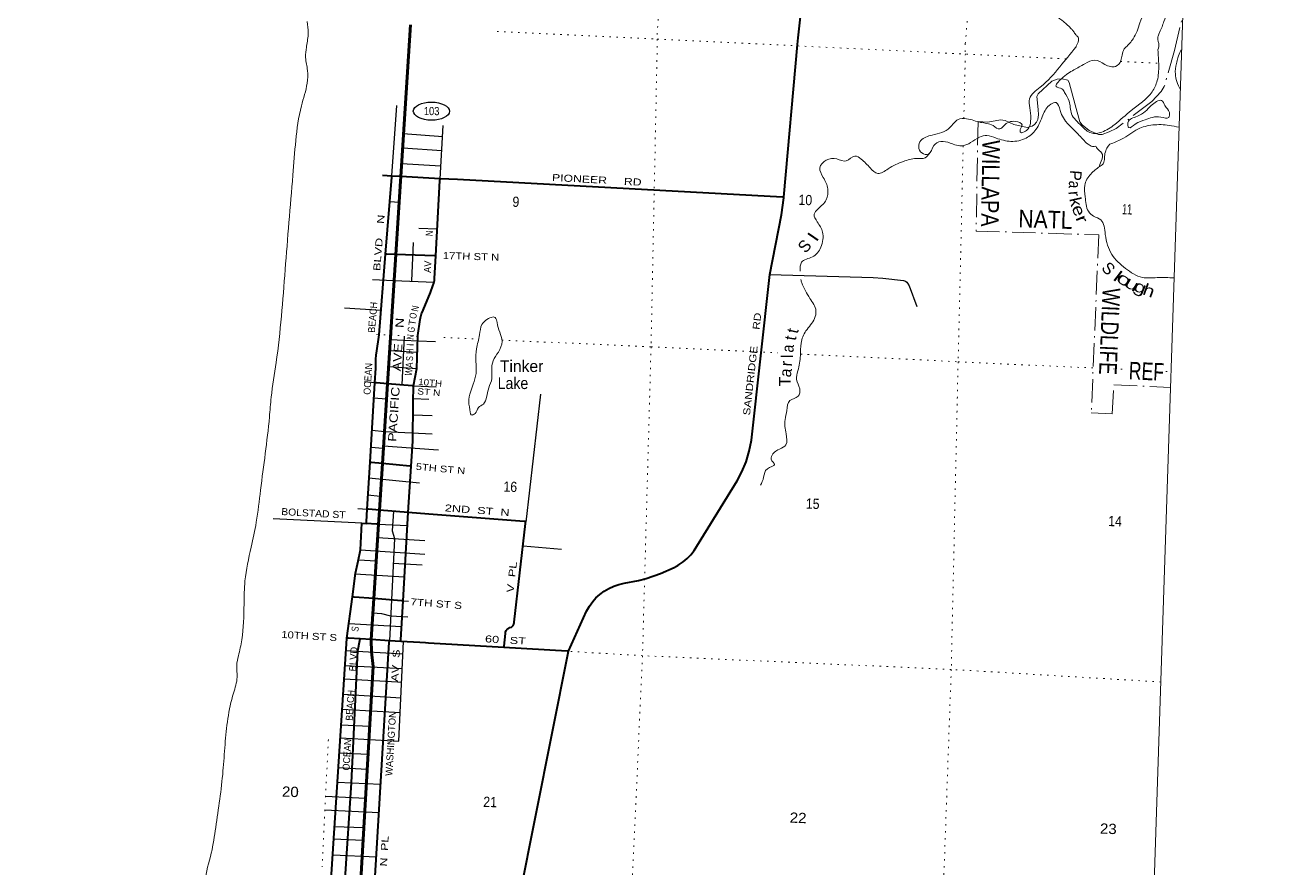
# Model space of a CAD drawing. Header units: feet. Extents: x -792560 to -757852, y -445244 to -352791.
# Drawn here: x -779103 to -757852, y -413502 to -399118 of the extents above; entities that cross this region are included whole.
import ezdxf
from ezdxf.enums import TextEntityAlignment as Align

# ---------------------------------------------------------------- set-up
doc = ezdxf.new("R2010")
doc.units = ezdxf.units.FT
doc.header["$LTSCALE"] = 80
doc.linetypes.add('DOT_DASHED', pattern=[7.7, 5, -1.2, 0.3, -1.2])
doc.linetypes.add('DOTTED', pattern=[1.5, 0.3, -1.2])
for name, color, linetype, lineweight in [('17', 7, 'Continuous', 25), ('23', 7, 'Continuous', 70), ('26', 7, 'Continuous', 40), ('29', 7, 'Continuous', 25), ('39', 7, 'Continuous', 13), ('4', 7, 'Continuous', 13), ('44', 7, 'DOT_DASHED', 13), ('7', 7, 'DOTTED', 13)]:
    doc.layers.add(name, color=color, linetype=linetype, lineweight=lineweight)
doc.layers.add('27', color=7, linetype='Continuous')
doc.layers.add('41', color=7, linetype='Continuous')

msp = doc.modelspace()

# ---------------------------------------------------------------- linework, layer by layer
at = {"layer": '17'}
msp.add_ellipse((-772164.46, -400589.4), major_axis=(-309.24, 1), ratio=0.500121, dxfattribs=at)
at = {"layer": '23'}
for p, q in [((-772689.36, -401705.15), (-772524.4, -399118.06)), ((-772914.82, -405240.77), (-772774.09, -403033.88)), ((-773001.47, -406599.58), (-772914.82, -405240.77)), ((-773052.3, -407396.67), (-773001.47, -406599.58)), ((-773067.5, -407635.04), (-773052.3, -407396.67)), ((-773148.44, -408904.3), (-773067.5, -407635.04)), ((-773193.11, -409604.86), (-773148.44, -408904.3))]:
    msp.add_line(p, q, dxfattribs=at)
for points in [[(-772774.09, -403033.88), (-772694.31, -401782.8), (-772689.36, -401705.15)], [(-773446.38, -414979.21), (-773160.63, -410064.45), (-773185.51, -409810.47), (-773193.52, -409611.23), (-773193.11, -409604.86)]]:
    msp.add_lwpolyline(points, dxfattribs=at)
at = {"layer": '26'}
for p, q in [((-772840.49, -401696.97), (-772999.65, -401688.35)), ((-773212.89, -406579.93), (-773129.97, -405223.32)), ((-773261.76, -407379.55), (-773212.89, -406579.93)), ((-772562.67, -407436.71), (-772511.64, -406645.11)), ((-772562.67, -407436.71), (-773052.3, -407396.67)), ((-770878.69, -415082.28), (-769824.14, -409804.38))]:
    msp.add_line(p, q, dxfattribs=at)
for points in [[(-765905.44, -399339.49), (-765530.88, -395973.23), (-764946.52, -391604.74)], [(-766148.03, -402059.23), (-765916.95, -399454.43), (-765905.44, -399339.49)], [(-772947.63, -403028), (-772842.18, -401718.03), (-772840.49, -401696.97)], [(-766148.03, -402059.23), (-766171.55, -402057.96), (-771721.64, -401757.53), (-772017.4, -401741.52), (-772689.36, -401705.15), (-772840.49, -401696.97)], [(-772089.42, -403057.06), (-772019.02, -401771.05), (-772017.4, -401741.52)], [(-769824.14, -409804.38), (-769518.28, -409118.26), (-769469.23, -409032.25), (-769411.46, -408951.84), (-769360.81, -408893.64), (-769293.54, -408832.79), (-769218.33, -408777.72), (-769137.76, -408730.81), (-769052.74, -408692.58), (-768964.19, -408663.45), (-768873.07, -408643.73), (-768632.31, -408593.6), (-768501.09, -408560.6), (-768256.35, -408479.02), (-768021.48, -408372.3), (-767984.05, -408352.19), (-767959.17, -408338.81), (-767934.05, -408323.22), (-767869.03, -408279.45), (-767799.74, -408221.41), (-767736.89, -408156.44), (-767681.18, -408085.26), (-766947.18, -406893.36), (-766866.59, -406744.01), (-766793.75, -406569.52), (-766739.54, -406388.36), (-766704.56, -406202.53), (-766389.33, -403374.18), (-766189.55, -402357.03), (-766148.92, -402069.27), (-766148.03, -402059.23)], [(-773129.97, -405223.32), (-773114.62, -404972.26), (-773114.71, -404881.7), (-773114.74, -404854.78), (-773114.65, -404831.7), (-773114.57, -404809.47), (-773110.56, -404765.93), (-773108.27, -404741.11), (-773104.52, -404715.93), (-773058.7, -404407.88), (-772947.63, -403028)], [(-772774.09, -403033.88), (-772924.72, -403028.78), (-772947.63, -403028)], [(-772089.42, -403057.06), (-772113.13, -403056.25), (-772774.09, -403033.88)], [(-772469.81, -405276.86), (-772414.78, -404979.57), (-772396.82, -404433.48), (-772396.3, -404417.83), (-772356.58, -404146.27), (-772350.42, -404112.84), (-772332.63, -404046.08), (-772307.96, -403981.54), (-772180.61, -403680.46), (-772138.94, -403571.39), (-772124.4, -403526.08), (-772114.67, -403479.5), (-772110.59, -403443.76), (-772089.42, -403057.06)], [(-772914.82, -405240.77), (-773103.06, -405225.5), (-773129.97, -405223.32)], [(-772469.81, -405276.86), (-772494.81, -405274.83), (-772914.82, -405240.77)], [(-772511.64, -406645.11), (-772484.01, -406216.38), (-772476.12, -405559.85), (-772469.81, -405276.86)], [(-773001.47, -406599.58), (-773193.26, -406581.75), (-773212.89, -406579.93)], [(-772511.64, -406645.11), (-772534.7, -406642.97), (-773001.47, -406599.58)], [(-773276.7, -407623.93), (-773275.04, -407596.87), (-773261.76, -407379.55)], [(-773052.3, -407396.67), (-773237.59, -407381.52), (-773261.76, -407379.55)], [(-772647.82, -408942.38), (-772562.67, -407436.77), (-772562.67, -407436.71)], [(-770927.3, -409739.05), (-770924.68, -409715.41), (-770900.88, -409500.44), (-770898.11, -409475.41), (-770888.15, -409450.44), (-770885.68, -409445.97), (-770879.56, -409437.19), (-770872.56, -409429.1), (-770864.75, -409421.78), (-770856.21, -409415.33), (-770847.05, -409409.8), (-770845.66, -409409.07), (-770825.19, -409400.23), (-770800.21, -409389.45), (-770775.19, -409368.29), (-770771.03, -409363.25), (-770765.36, -409354.7), (-770760.61, -409345.61), (-770756.84, -409336.07), (-770754.09, -409326.18), (-770752.39, -409316.07), (-770751.75, -409305.83), (-770557.59, -407625.26), (-770553.5, -407589.89), (-770579.7, -407587.92), (-772208.24, -407465.69), (-772562.67, -407436.71)], [(-773513.38, -408876.53), (-773460.05, -408472.82), (-773416.41, -408267.52), (-773375.14, -408072.17), (-773350.63, -407620), (-773276.7, -407623.93)], [(-773067.5, -407635.04), (-773100.58, -407633.28), (-773276.7, -407623.93)], [(-773380.5, -409593.76), (-773579.93, -409581.95), (-773606.34, -409580.39), (-773513.38, -408876.53)], [(-773148.44, -408904.3), (-773485.94, -408878.62), (-773513.38, -408876.53)], [(-772647.82, -408942.38), (-772674.86, -408940.33), (-773148.44, -408904.3)], [(-772686.99, -409634.83), (-772685.64, -409610.97), (-772647.82, -408942.38)], [(-773998.65, -415312.86), (-773996.58, -415285.48), (-773882.64, -413780.32), (-773607.12, -409586.29), (-773606.34, -409580.39)], [(-773746.35, -415327.98), (-773746.08, -415321.86), (-773530.04, -412045.86), (-773422.04, -409797.88), (-773385.95, -409620.54), (-773380.5, -409593.76)], [(-772883.03, -409623.22), (-773193.11, -409604.86), (-773380.5, -409593.76)], [(-773208.85, -414988.74), (-773206.25, -414968.57), (-772884.67, -409650.32), (-772883.03, -409623.22)], [(-770927.3, -409739.05), (-772217.45, -409662.64), (-772267.45, -409659.68), (-772364.45, -409653.93), (-772686.99, -409634.83), (-772883.03, -409623.22)], [(-769824.14, -409804.38), (-769849.14, -409802.9), (-770927.3, -409739.05)]]:
    msp.add_lwpolyline(points, dxfattribs=at)
at = {"layer": '29'}
for p, q in [((-772840.17, -401693.03), (-772752.91, -400493.06)), ((-772645.05, -400970.04), (-771972.93, -401018.98)), ((-772017.65, -401746.05), (-771964.29, -400834.06)), ((-772654.31, -401213.34), (-771989.91, -401260.97)), ((-772676.3, -401480.87), (-772003.87, -401523.73)), ((-772870.85, -402132.12), (-772719.05, -402144.44)), ((-772064.52, -402604.01), (-772379.43, -402590.69)), ((-772476.88, -402828.11), (-772505.01, -403486.24)), ((-766389.33, -403374.18), (-764628.64, -403428.51)), ((-773020.91, -403989.64), (-773650.62, -403952.56)), ((-772627.39, -404425.36), (-772672.03, -405259.49)), ((-772878.67, -404671.41), (-772406.01, -404702.91)), ((-772897.58, -404946), (-772414.74, -404980.24)), ((-773128.06, -405223.47), (-773304.81, -405208.43)), ((-772469.81, -405276.86), (-772081.59, -405292.03)), ((-770302.7, -405419.02), (-770554.7, -407600.26)), ((-773147.92, -405477.25), (-772939.25, -405496.52)), ((-772473.83, -405491.02), (-772209.82, -405501.14)), ((-772479.72, -405768.61), (-772152.61, -405779.29)), ((-773194.87, -406320.18), (-772994.5, -406336.47)), ((-773230.59, -406846.91), (-772371.22, -406931.27)), ((-773248.82, -407137.33), (-773041.87, -407156.65)), ((-773422.04, -407367.14), (-773262.59, -407379.48)), ((-773350.63, -407620), (-774868.18, -407544.01)), ((-773075.58, -407634.61), (-772574.61, -407660.55)), ((-773082.65, -407862.57), (-772276.4, -407912.04)), ((-770602, -408006.35), (-769946.55, -408063.89)), ((-773375.14, -408072.17), (-772277.25, -408146.12)), ((-773408.81, -408241.87), (-773108.3, -408262.02)), ((-772815.12, -408300.5), (-772322.21, -408327.99)), ((-773470.52, -408484.49), (-772622.7, -408534.76)), ((-772649.86, -408942.23), (-772556.42, -408948.78)), ((-773573.68, -409330.4), (-772674.99, -409383.13)), ((-772719.03, -411335.6), (-772638.91, -409638.64)), ((-773623.05, -409789.11), (-772650.21, -409849.78)), ((-773639.66, -410045.34), (-772659.37, -410097.15)), ((-773670.92, -410532.63), (-772684.1, -410596.47)), ((-773686.46, -410791.43), (-772693.27, -410849.33)), ((-773703.82, -411055.48), (-773221.91, -411079.3)), ((-773719.4, -411281.78), (-772719.03, -411335.6)), ((-773734.52, -411536.02), (-773248.02, -411560.76)), ((-773753.3, -411788.43), (-773264.97, -411812.25)), ((-773768.88, -412033.97), (-773033.18, -412070.61)), ((-773974.32, -412274.56), (-773292, -412311.11)), ((-773985.56, -412510.84), (-773061.57, -412552.44)), ((-773820.21, -412792.38), (-773322.23, -412812.27)), ((-773834.12, -413000.73), (-773335.98, -413022.99)), ((-773850.16, -413275.33), (-773104.25, -413308.4))]:
    msp.add_line(p, q, dxfattribs=at)
for points in [[(-773171.05, -403458.78), (-772810.08, -403477.1), (-772114, -403506.11)], [(-764628.64, -403428.51), (-764461.99, -403437.75), (-764106.53, -403479.59), (-764073.06, -403491.1), (-764052.16, -403508.88), (-764037.52, -403524.57), (-764010.34, -403571.63), (-763880.67, -403919.07)], [(-772870.17, -404485.65), (-772627.41, -404498.79), (-772398.7, -404505.4), (-772092.92, -404520.2)], [(-773176.54, -406030.66), (-772968.06, -406052.2), (-772152.25, -406096.63)], [(-772984.14, -406298.19), (-772127.81, -406361.86), (-772043.57, -406364.91)], [(-772810.99, -407415.01), (-772835.2, -407750.28), (-772797.25, -407880.43), (-772883.16, -409625.32)], [(-772569.26, -409220.9), (-772858.18, -409202.95), (-773012.1, -409164.47), (-773167.85, -409154.19)], [(-773654.3, -410275.84), (-772745.51, -410325.27), (-772674.22, -410329.15)]]:
    msp.add_lwpolyline(points, dxfattribs=at)
at = {"layer": '39'}
msp.add_lwpolyline([(-759360.72, -399544.28), (-759366.69, -399547.83), (-759366.69, -399547.81), (-759371.05, -399550.32), (-759374.84, -399552.77), (-759377.71, -399555.66)], dxfattribs=at)
for points in [[(-763077.39, -392035.28), (-763092.44, -392161.48), (-763156.62, -392460.82), (-763187.6, -392582.36), (-763195.56, -392732.99), (-763168.27, -393062.12), (-763185.83, -393149.97), (-763216.05, -393201.1), (-763303.65, -393328.45), (-763342.89, -393353.05), (-763403.85, -393366.74), (-763466.3, -393315.96), (-763533.35, -393228.78), (-763633.34, -393210.72), (-763701.82, -393312.66), (-763646.59, -393393.34), (-763513.37, -393436.86), (-763371.25, -393561.24), (-763326.87, -393661.61), (-763285.69, -393792.05), (-763286.83, -393922.82), (-763315.77, -394094.76), (-763314.36, -394161.23), (-763274.86, -394180.9), (-763234.87, -394188.53), (-763196.96, -394095.44), (-763134.26, -393884.59), (-763091.51, -393668.93), (-763074.56, -393494.51), (-763039.47, -393371.12), (-762965.21, -393275.45), (-762870.53, -393275.17), (-762853.91, -393517.34), (-762908.83, -393684.22), (-762939.15, -393840), (-762951.18, -394042.79), (-762971.02, -394239.24), (-762971.3, -394450.55), (-762932.77, -394596.98), (-762941.09, -394807.97), (-762951.33, -394914.23), (-762981.14, -395108.27), (-763004.27, -395183.83), (-763072.44, -395380.37), (-763058.7, -395644.56), (-763032.13, -395838.82), (-763011.88, -395938.24), (-763024.55, -396157.11), (-763035.42, -396279.44), (-763039.54, -396383.93), (-763026.49, -396563.57), (-762986.37, -396669.81), (-762937.07, -396798.56), (-762926.36, -396833.2), (-762913.54, -397018.86), (-762873.71, -397183.46), (-762858.49, -397359.16), (-762853.64, -397542.49), (-762859.33, -397584.53), (-762868.22, -397656.63), (-762886.97, -397774.63), (-762927.4, -397829.38), (-762934.23, -397849.23), (-762941.1, -397921.41), (-762920.33, -397956.45), (-762856.93, -397983.11), (-762771.73, -398018.69), (-762731.01, -398058.55), (-762666.36, -398155.7), (-762599.13, -398136.23), (-762494.11, -398078), (-762410.79, -398212.12), (-762383.48, -398285.65), (-762344.58, -398371.72), (-762325.18, -398390.6), (-762218.07, -398483.4), (-762038.22, -398621.35), (-761918.48, -398700.56), (-761776.47, -398776.63), (-761621.33, -398877.37), (-761378.79, -399060.06), (-761238.84, -399188.38), (-761206.16, -399227.91), (-761168.16, -399285.77), (-761129.45, -399325.54), (-761121.7, -399384.22), (-761159.49, -399482.61), (-761167.24, -399496.87)], [(-760341.82, -399524.39), (-760310.47, -399494.63), (-760188.01, -399354.81), (-760072.58, -399083.66), (-759993.36, -398913.72), (-759848.08, -398804.76), (-759667.25, -398815.96), (-759624.17, -398898.17), (-759664.7, -399057.57), (-759694.49, -399148.96), (-759738.59, -399245.83), (-759761.16, -399307.33), (-759767.88, -399375.49), (-759752, -399432.47), (-759766.34, -399543.81)], [(-774287.76, -399059.1), (-774268.58, -399256.12), (-774295.77, -399482.43)], [(-774295.82, -399482.9), (-774297.41, -399496.11), (-774311.95, -399674.35), (-774279.89, -399896.46), (-774285.78, -400113.18), (-774384.22, -400499.28), (-774480.1, -401090.35), (-774528.49, -401680.03)], [(-761167.23, -399496.86), (-761439.99, -399831.65), (-761774.01, -400179.08), (-761955.97, -400377.36), (-761953.58, -400532.11), (-761936.24, -400717.53), (-761970.11, -400874.98), (-762028.39, -400931.12), (-762111.43, -400950.21), (-762115.62, -400899.84), (-762084.76, -400824.63), (-762195.03, -400764.39), (-762396.59, -400839.44), (-762462.83, -400893.28), (-762579.26, -400836.83), (-762792.12, -400780.91), (-763030.83, -400718.02), (-763177.9, -400730.77), (-763315.48, -400868.39), (-763619.45, -400997.98), (-763811.65, -401091.44), (-763847.62, -401196.59), (-763797.27, -401302.87), (-763679.45, -401321.2), (-763589.86, -401177.82), (-763470.75, -401105.81), (-763313.1, -401133.62), (-763093.86, -401179.73), (-762963.38, -401126.21), (-762811.37, -401033.3), (-762683.76, -401003.78), (-762526.7, -401047.63), (-762273.73, -401105.01), (-762014.58, -401048.12), (-761848.64, -400903.49), (-761729.17, -400656.74), (-761595.93, -400472.77), (-761502.5, -400444.01), (-761435.12, -400579.03), (-761128.41, -400979.82), (-760957.98, -401152.71), (-760883, -401189.57), (-760827.28, -401188.44)], [(-759766.34, -399543.81), (-759752.04, -399806.47), (-759777.67, -400068.66), (-759864.92, -400258.33), (-760221.98, -400576.81), (-760501.83, -400815.73), (-760725.5, -400946.21), (-760906.82, -400961.74), (-761069.13, -400841.36), (-761240.25, -400632.29), (-761282.7, -400419.84), (-761359.6, -400270.43), (-761405.54, -400208.5), (-761500.57, -400170.91), (-761413.28, -400035.48), (-761200.91, -399884.5), (-761012.36, -399780.86), (-760847.41, -399718.55), (-760669.38, -399793.3), (-760489.89, -399827.92), (-760397.84, -399726.81), (-760378.42, -399635.12), (-760341.82, -399524.39)], [(-759377.71, -399555.66), (-759423.72, -399678.71), (-759451.65, -399775.17), (-759468.34, -399957.35), (-759444.79, -400082.74), (-759383.36, -400224.52)], [(-759879.43, -400490.8), (-759788.69, -400425.8), (-759703.65, -400406.79), (-759648.63, -400495.15), (-759570.56, -400612.47), (-759581.66, -400696.43), (-759715.97, -400689.55), (-759984.78, -400736.05), (-760152.25, -400812.33), (-760262.83, -400870.59), (-760277.81, -400785.69), (-760115.18, -400677.09), (-759879.43, -400490.8)], [(-760585.82, -401150.73), (-760386.55, -401068.98), (-760107.04, -400894.32), (-759853.47, -400825.17), (-759574.53, -400831.27), (-759406.14, -400863.8)], [(-760827.28, -401188.44), (-760803.94, -401224.58), (-760726.42, -401301.71), (-760733.63, -401444.06), (-760760.91, -401531.45), (-760700.99, -401485.41), (-760679.35, -401387.77), (-760663.59, -401285.91), (-760624.34, -401200.96), (-760585.82, -401150.73)], [(-763665.16, -401309.11), (-763735.94, -401383.42), (-763889.11, -401397.96), (-764109.85, -401448.21), (-764371.49, -401573.3), (-764547.13, -401653.3), (-764676.21, -401558.23), (-764831.4, -401407.99), (-764937.95, -401355.92), (-765085.51, -401436.94), (-765245.02, -401405.05), (-765426.49, -401424.58), (-765535.69, -401555.2), (-765477.51, -401722.01), (-765400.22, -401915.63), (-765427.08, -402101.46), (-765565.24, -402255.13), (-765632.86, -402347.09), (-765579.38, -402477.58), (-765489.4, -402653.58), (-765518.82, -402909.61), (-765663.44, -403075.1), (-765847.54, -403166.85), (-765872.87, -403310.55), (-765872.44, -403320.72)], [(-760757.13, -401531.11), (-760912.31, -401662.54), (-761015.68, -401853.63), (-761006.81, -402050.8), (-760951.55, -402297.85), (-760864.22, -402381.36), (-760741.99, -402444.04), (-760664.75, -402693.9), (-760552.61, -403033.4), (-760320.27, -403270.81), (-760028.69, -403426), (-759781.77, -403428.92), (-759487.65, -403433.65)], [(-774528.52, -401680.36), (-774660.88, -403293.27), (-774815.12, -404878.5), (-774898.96, -405470.01), (-774929.31, -405806.36), (-775081.2, -407052.22), (-775153.48, -407601.96), (-775241.34, -408028.62), (-775346.66, -408603.28), (-775363.16, -409000.39), (-775401.3, -409605.61), (-775457.61, -409882.76), (-775487.46, -410040.36), (-775480.88, -410245.48), (-775542.98, -410516.4), (-775687.51, -411394.95), (-775722.02, -411845.64), (-775845.55, -412809.31), (-775921.75, -413246.43), (-776025.78, -413730.75), (-776033.5, -413997.62), (-776078.61, -414243.04), (-776081.36, -414648.68), (-776098.19, -415385.23), (-776048.38, -415726.49), (-776121.85, -416254.1), (-776305.42, -417046.88), (-776447.31, -417302.85), (-776461.48, -417471.06), (-776373.76, -417598.78), (-776249.81, -417669.55), (-776151.28, -417721.33), (-776110.77, -417766.99), (-776138.75, -417818.2), (-776255.01, -417811.98), (-776421.41, -417803.94), (-776505.25, -417845.09), (-776579.01, -417995.07), (-776627.14, -418268.5), (-776722.14, -419110.68), (-776744.45, -419336.85), (-776748.84, -419457.21), (-776891.8, -419797.5), (-776998.36, -420131.09), (-777106.02, -420494.76), (-777154.86, -420842.49), (-777167.45, -421187.51), (-777347.63, -421777.54), (-777511.28, -422189.4), (-777491.35, -422358.84), (-777440.04, -422603.75), (-777503.94, -422703.87), (-777588.81, -422773.1), (-777721.62, -423055.52), (-777824.63, -423236.58), (-777832.9, -423463.25), (-777909.94, -423868.21), (-778110.05, -424288.79), (-778213.45, -424425.64), (-778253.04, -424574.85), (-778289.62, -424641.82), (-778343.74, -424583.62), (-778405.44, -424623.56), (-778475.8, -424735.5), (-778472.79, -424817.96), (-778579.94, -424892.41), (-778640.34, -425006.72), (-778632.41, -425119.49), (-778603.14, -425253.12), (-778666.24, -425331.18), (-778755.68, -425376.91)], [(-765861.16, -403461.84), (-765842.37, -403520.55), (-765705.32, -403782.63), (-765602.69, -403997.25), (-765625.42, -404124.98), (-765773.8, -404338.54), (-765855.7, -404546.47), (-765867.47, -404758.96), (-765911.08, -405018.5), (-765932.61, -405168.36), (-765880.08, -405324.93), (-765906.83, -405452.51), (-766048.08, -405525.73), (-766100.5, -405696.57), (-766130.28, -405852.16), (-766112.99, -406093.82), (-766115.85, -406282.52), (-766222.86, -406352.96), (-766336.32, -406435.22), (-766365.83, -406528.56), (-766310.82, -406616.92), (-766431.93, -406688.86), (-766495.52, -406835.19), (-766546.7, -406971.93)], [(-771113.28, -404096.77), (-771217.4, -404143.21), (-771302.93, -404230.5), (-771343.4, -404403.78), (-771396.38, -404644.9), (-771406.21, -404859.46), (-771403.58, -405062.43), (-771452.5, -405247.46), (-771472.52, -405316.26)], [(-771449.84, -405765.6), (-771420.58, -405748.76), (-771362.62, -405646.41), (-771278.05, -405585.2), (-771223.51, -405466.66), (-771185.64, -405309.36), (-771133.65, -405150.55), (-771136.63, -405011.85), (-771112.57, -404848.01), (-771022.84, -404700.62), (-770959.88, -404516.1), (-770998.3, -404358.04), (-771044.59, -404195.67), (-771079.62, -404110.04), (-771113.28, -404096.77)], [(-771472.52, -405316.26), (-771528.28, -405507.84), (-771508.64, -405685.31), (-771469.82, -405777.1), (-771449.84, -405765.6)]]:
    msp.add_spline(points, degree=3, dxfattribs=at)
at = {"layer": '4'}
msp.add_lwpolyline([(-789416.66, -352790.59), (-757851.71, -353854.74), (-760869.81, -445243.89), (-792560.48, -444175.49)], close=True, dxfattribs=at)
at = {"layer": '44'}
msp.add_line((-759480.45, -399552.6), (-759340.67, -398941.1), dxfattribs=at)
msp.add_lwpolyline([(-759480.45, -399552.6), (-759657.48, -400168.06), (-759711.73, -400256.6), (-759869.08, -400422.07), (-760477.75, -400887.71), (-760596.14, -400942.84), (-760716.06, -400987.84), (-760781.78, -400988.86), (-760937.16, -400920.34), (-761058.74, -400819.79), (-761096.43, -400770.35), (-761175.75, -400478.88), (-761278.18, -400099.11), (-761303.73, -400061.08), (-761398.1, -400035.36), (-761488.04, -400042.86), (-761578.22, -400079.1), (-761810.32, -400294.1), (-761832.34, -400339.26), (-761807.21, -400563.53), (-761802.83, -400654.09), (-761815.94, -400729.1), (-761835.94, -400775.37), (-761872.16, -400819.1), (-761913.38, -400845.34), (-761996.81, -400870.79), (-762224, -400814.5), (-762370.57, -400747.85), (-762454.4, -400737.97), (-762671.35, -400776.62), (-762836.03, -400767.33), (-762868.98, -402634.06), (-760774.7, -402700.04), (-760903.81, -405734.11), (-760547.43, -405754), (-760520.18, -405258.52), (-759550.7, -405300.75)], dxfattribs=at)
at = {"layer": '7'}
for p, q in [((-763054.25, -399434.27), (-762923.11, -397954.99)), ((-760403.25, -399740.82), (-759752.29, -399772.03)), ((-773099.5, -404401.34), (-772647.98, -404421.3)), ((-772419.35, -404431.4), (-772404.06, -404432.08)), ((-771955.72, -404451.89), (-771360.46, -404478.19)), ((-760521.46, -404986.98), (-760315.09, -404996.5)), ((-759632.25, -405027.98), (-759541.41, -405032.17)), ((-773924.13, -411310.98), (-774027.77, -413479.55))]:
    msp.add_line(p, q, dxfattribs=at)
for points in [[(-767790.34, -389750.78), (-768028.9, -393987.49), (-768309.47, -399259.28)], [(-771044.2, -399230.4), (-768309.56, -399361.67), (-761325.16, -399696.61)], [(-768309.47, -399259.28), (-768309.56, -399361.67), (-768416.62, -404608.3), (-768562.74, -409879.63), (-768801.79, -415165.66), (-769042.63, -420556.08), (-769119.42, -421943.96)], [(-763054.25, -399434.27), (-763052.75, -399612.49), (-763078.55, -400711.33)], [(-763089.56, -401180.05), (-763176.08, -404864.56), (-763293.24, -410112.83), (-763482.51, -415410.71), (-763717.4, -420074.17)], [(-770963.33, -404495.75), (-768416.62, -404608.3), (-766253.86, -404714.06)], [(-765864.36, -404733.1), (-763176.08, -404864.56), (-760824.36, -404973.01)], [(-759716.58, -410327.81), (-763293.24, -410112.83), (-768562.74, -409879.63), (-773610.91, -409580.12)]]:
    msp.add_lwpolyline(points, dxfattribs=at)

# ---------------------------------------------------------------- texts
at = {"layer": '17', "width": 0.85}
msp.add_text('103', height=140, dxfattribs=at).set_placement((-772161.56, -400657.71), align=Align.CENTER)
at = {"layer": '17', "width": 1.25}
msp.add_text('PACIFIC    AVE    N', height=142.5, rotation=86.351, dxfattribs=at).set_placement((-772765.11, -406232.93))
at = {"layer": '27'}
for s, height, rotation, width, p in [('PIONEER     RD', 120, 356.902, 1.3, (-770109.29, -401779.09)), ('BLVD    N', 120, 85.398, 1.35, (-773040.26, -403319.57)), ('N', 120, 86.867, 0.7, (-772142.02, -402723.18)), ('17TH ST N', 120, 358.061, 1.2, (-771972.2, -403110.31)), ('AV', 120, 86.867, 0.95, (-772174.66, -403348.87)), ('BEACH', 120, 85.398, 0.95, (-773129.68, -404372.09)), ('SANDRIDGE     RD', 120, 83.64, 1.25, (-766729.06, -405785)), ('OCEAN', 120, 86.502, 0.95, (-773205.98, -405429.75)), ('10TH ', 108, 355.364, 1.15, (-772392.9, -405257.87)), ('ST N', 108, 355.362, 1.2, (-772409.96, -405419.85)), ('5TH ST N', 114, 354.69, 1.25, (-772436.36, -406705.93)), ('BOLSTAD ST', 120, 356.959, 1.1, (-774729.8, -407479.03)), ('2ND  ST  N', 120, 355.708, 1.35, (-771939.75, -407415.64)), ('V  PL', 120, 83.41, 1.35, (-770764.73, -408808.3)), ('7TH ST S', 120, 355.649, 1.25, (-772526.52, -409018.09)), ('10TH ST S', 120, 356.611, 1.2, (-774730.33, -409575.05)), ('S', 120, 82.476, 0.85, (-773413.94, -409475.62)), ('60   ST', 120, 356.611, 1.35, (-771252.63, -409649.66)), ('AV  S', 120, 86.54, 1.35, (-772734.45, -410328)), ('BEACH', 120, 86.241, 0.95, (-773509.05, -410991.97)), ('OCEAN', 120, 86.241, 0.95, (-773564.81, -411840.67)), ('N  PL', 120, 86.54, 1.3, (-772925.71, -413476.96))]:
    msp.add_text(s, height=height, rotation=rotation, dxfattribs=dict(at, width=width)).set_placement(p)
for s, rotation, width, p in [('N', 78.571, 0.85, (-772384.93, -403967.8)), ('O', 79.571, 0.8, (-772418.82, -404089.36)), ('N', 84.999, 0.75, (-772463.77, -404446.87)), ('G', 81.571, 0.75, (-772450.05, -404323.15)), ('S', 87.615, 0.75, (-772477.88, -404811.3)), ('H', 87.615, 0.65, (-772472.97, -404690.11)), ('W', 80.89, 0.7, (-772493.71, -405048.47)), ('A', 84.19, 0.85, (-772483.96, -404925.53))]:
    msp.add_text(s, height=120, rotation=rotation, dxfattribs=dict(at, width=width)).set_placement(p, align=Align.CENTER)
for s, rotation, p in [('T', 81.571, (-772432.03, -404201.53)), ('I', 87.615, (-772470.09, -404576.58))]:
    msp.add_text(s, height=120, rotation=rotation, dxfattribs=at).set_placement(p, align=Align.CENTER)
for s, rotation, p in [('BLVD', 86.241, (-773452.95, -410150.23)), ('WASHINGTON', 86.54, (-772832.81, -411932.57))]:
    msp.add_text(s, height=120, rotation=rotation, dxfattribs=at).set_placement(p)
at = {"layer": '41'}
for s, rotation, p in [('P', 265.928, (-761270.26, -401680.17)), ('r', 275.525, (-761290.92, -402005.71)), ('S', 48.466, (-765721.99, -402957.8)), ('S', 312.884, (-760683.1, -403340.71)), ('t', 77.2, (-765904.72, -404357.39)), ('t', 80.532, (-765940.54, -404474.57)), ('l', 89.083, (-765992.99, -404772.88)), ('a', 82.271, (-766023.17, -405063.47)), ('r', 85.457, (-766010.61, -404904.14)), ('T', 89.941, (-766033.85, -405200.63))]:
    msp.add_text(s, height=200, rotation=rotation, dxfattribs=at).set_placement(p, align=Align.CENTER)
for s, rotation, width, p in [('a', 267.441, 0.85, (-761285.77, -401837.44)), ('k', 282.599, 1.15, (-761263.3, -402157.65)), ('e', 292.445, 1.25, (-761208.66, -402320.09)), ('r', 292.208, 1.4, (-761153.19, -402465.77)), ('l', 55.61, 1.4, (-765566.03, -402791.48)), ('l', 322.787, 1.5, (-760510.79, -403484.94)), ('o', 326.677, 1.6, (-760396.98, -403540.81)), ('u', 329.115, 1.65, (-760258.9, -403621.85)), ('g', 337.505, 1.4, (-760104.38, -403681.7)), ('h', 340.067, 1.3, (-759952.27, -403743.14)), ('a', 85.911, 0.9, (-765982.77, -404644.46))]:
    msp.add_text(s, height=200, rotation=rotation, dxfattribs=dict(at, width=width)).set_placement(p, align=Align.CENTER)
msp.add_text('Tinker', height=200, dxfattribs=at).set_placement((-770997.23, -405039.6))
at = {"layer": '41', "width": 0.9}
msp.add_text('Lake', height=200, dxfattribs=at).set_placement((-771034.01, -405329.7))
at = {"layer": '44'}
for s, rotation, width, p in [('WILLAPA', 268.989, 0.85, (-762759.38, -401079.01)), ('NATL', 358.195, 0.9, (-762151.93, -402570.7)), ('WILDLIFE', 267.563, 0.8, (-760708.66, -403600.77)), ('REF', 357.506, 0.75, (-760268.99, -405163.85))]:
    msp.add_text(s, height=300, rotation=rotation, dxfattribs=dict(at, width=width)).set_placement(p)
at = {"layer": '7'}
for s, width, p in [('9', 0.9, (-770784.97, -402220.35)), ('10', 0.9, (-765903.45, -402187.08)), ('11', 0.65, (-760378.64, -402347.38)), ('16', 0.9, (-770938.93, -407079.85)), ('15', 0.9, (-765777.93, -407369.38)), ('14', 0.9, (-760618.06, -407667.13)), ('20', 1.1, (-774718.24, -412282.19)), ('21', 0.9, (-771282.93, -412457.05)), ('22', 1.1, (-766052.74, -412726.75)), ('23', 1.1, (-760758.38, -412913.42))]:
    msp.add_text(s, height=175, rotation=357.924, dxfattribs=dict(at, width=width)).set_placement(p)

doc.saveas('drawing.dxf')
